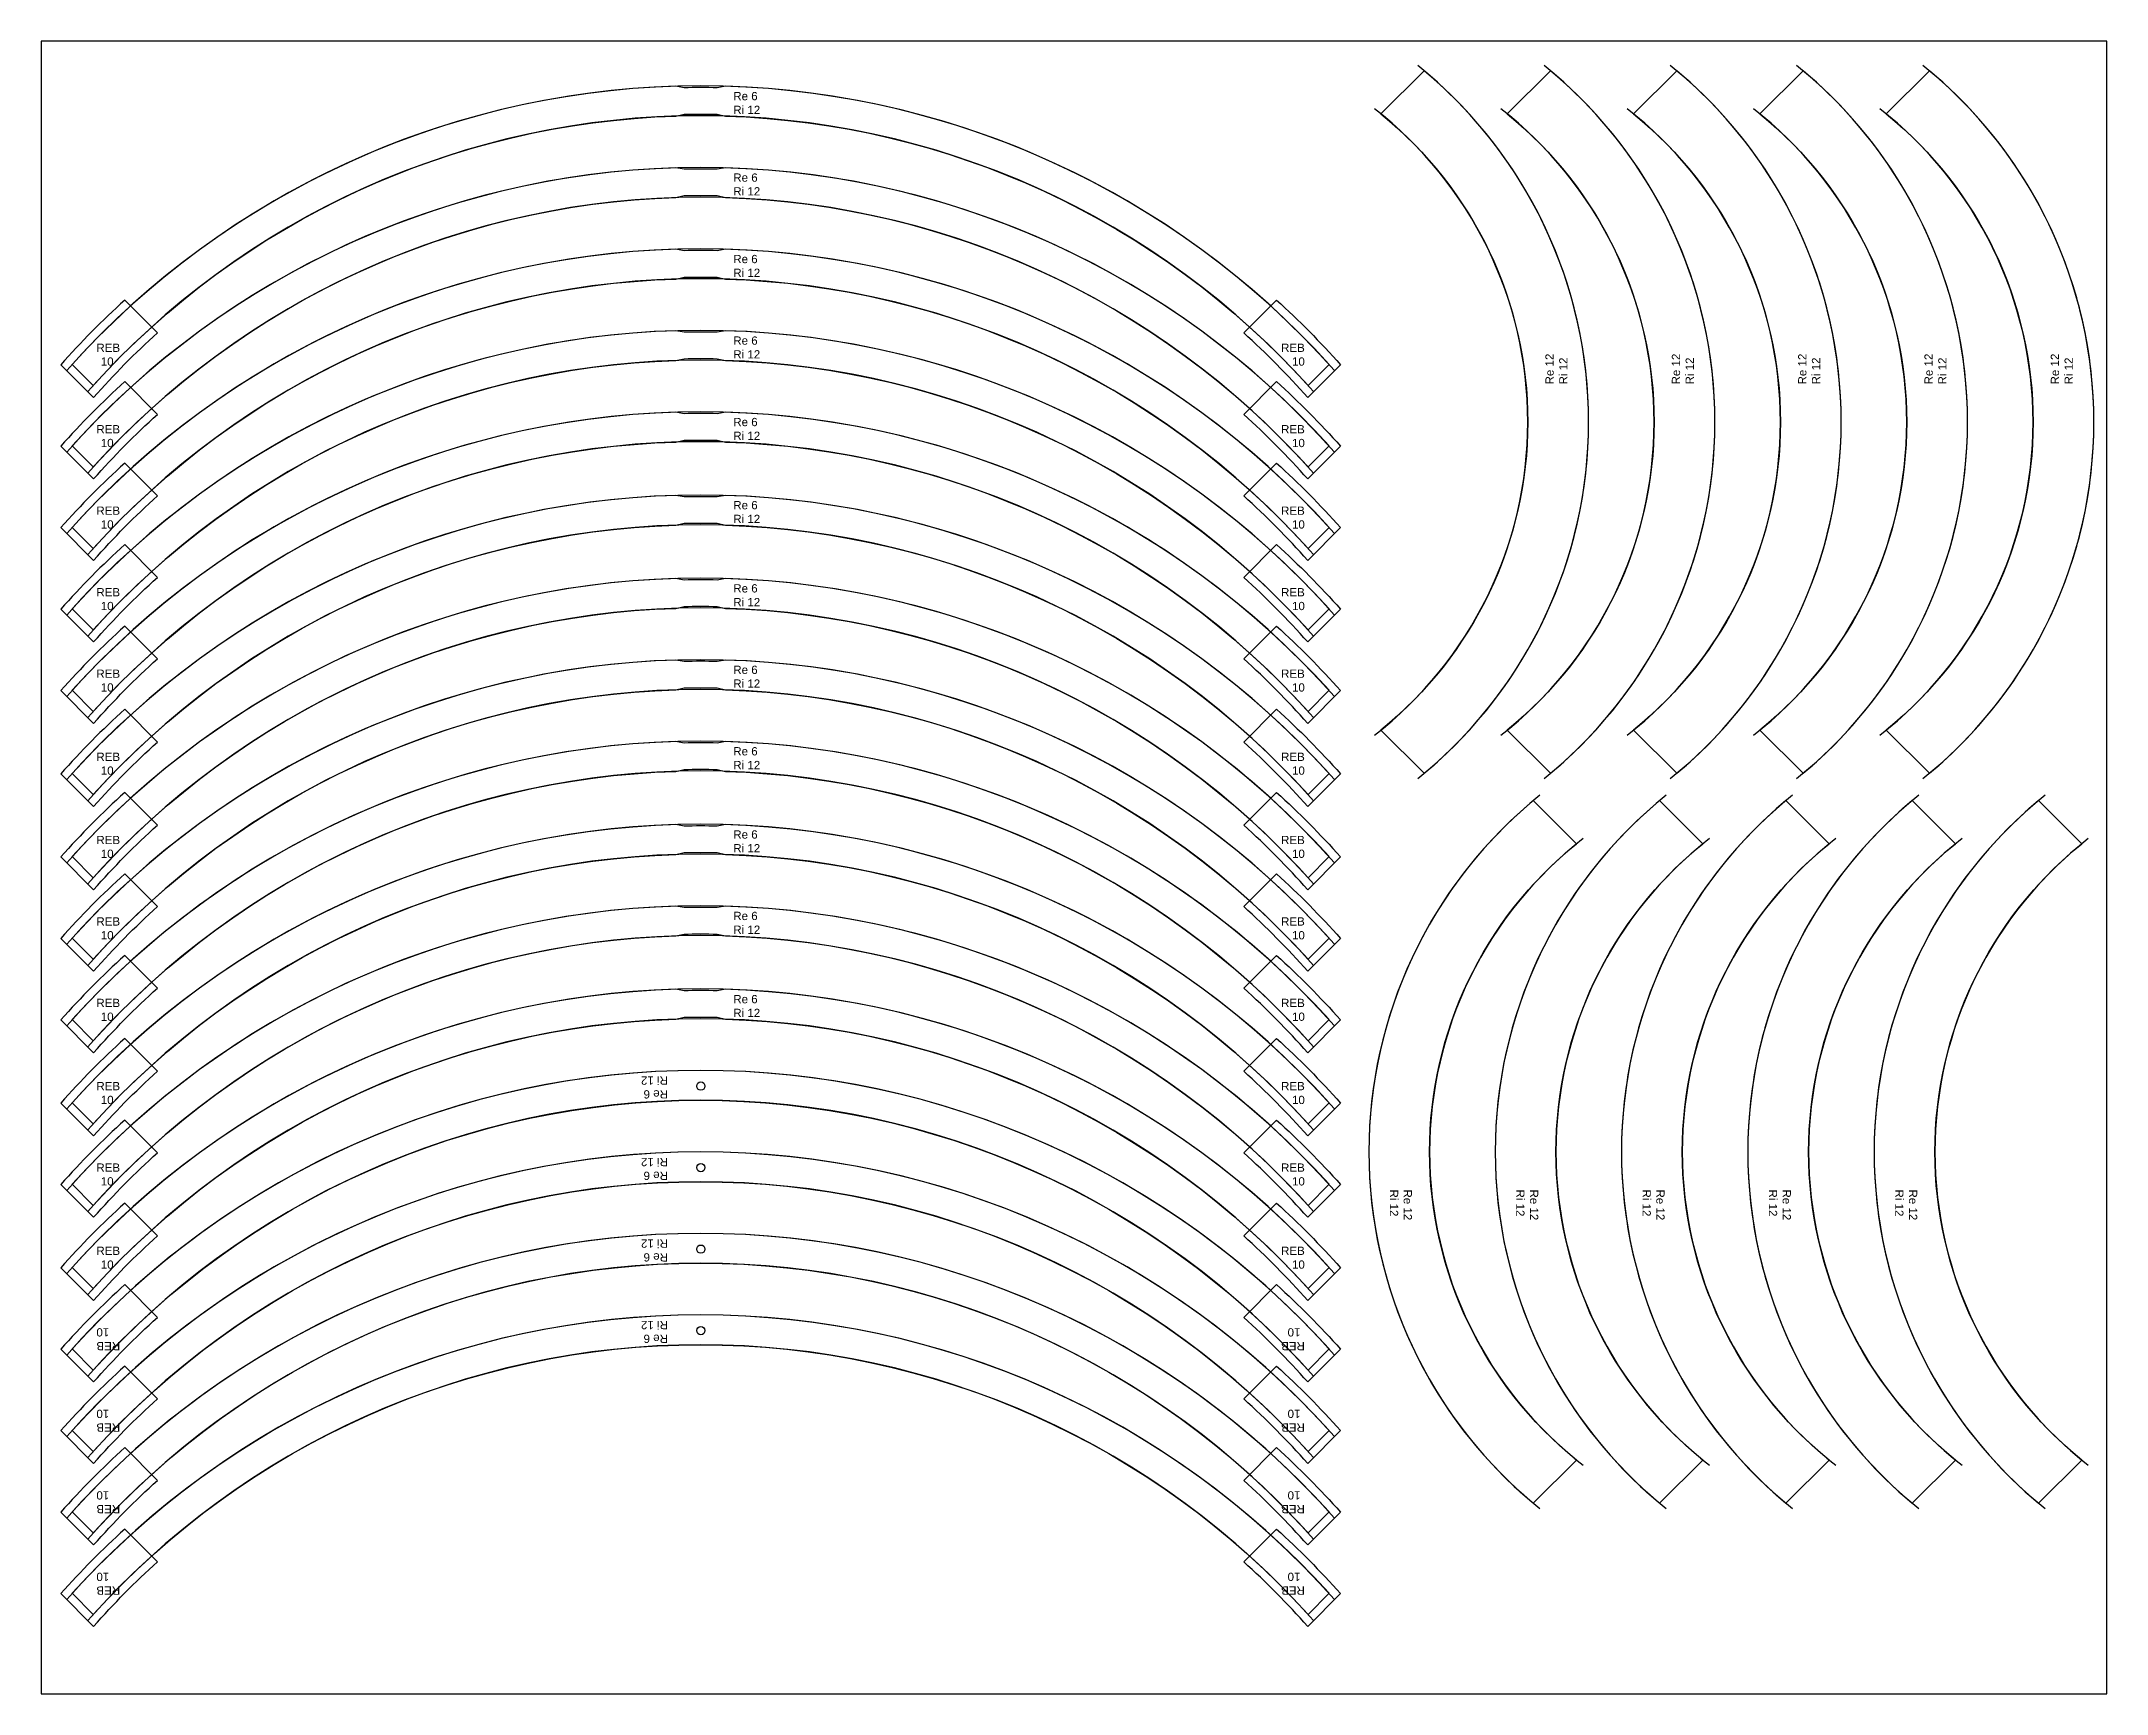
# Model space of a CAD drawing. Header units: millimetres. Extents: x 49709 to 52209, y 36727 to 38727.
import ezdxf

# ---------------------------------------------------------------- set-up
doc = ezdxf.new("R2010")
doc.units = ezdxf.units.MM
for name, color, linetype in [('13523079', 7, 'Continuous'), ('13827984', 7, 'Continuous'), ('Rebaixo', 6, 'Continuous')]:
    doc.layers.add(name, color=color, linetype=linetype)
doc.styles.get("Standard").update_dxf_attribs({"font": 'arial.ttf'})

msp = doc.modelspace()

# ---------------------------------------------------------------- linework, layer by layer
msp.add_lwpolyline([(49708.6, 36726.5), (52208.6, 36726.5), (52208.6, 38726.5), (49708.6, 38726.5)], close=True)
at = {"color": 1}
for centre, radius, start, end in [((51027.9, 38265.7), 553.6, 308.7777, 51.2223), ((51180.8, 38265.7), 553.6, 308.7777, 51.2223), ((51333.7, 38265.7), 553.6, 308.7777, 51.2223), ((51486.6, 38265.7), 553.6, 308.7777, 51.2223), ((51639.5, 38265.7), 553.6, 308.7777, 51.2223), ((51027.9, 38265.7), 480, 307.8192, 52.1808), ((51180.8, 38265.7), 480, 307.8192, 52.1808), ((51333.7, 38265.7), 480, 307.8192, 52.1808), ((51486.6, 38265.7), 480, 307.8192, 52.1808), ((51639.5, 38265.7), 480, 307.8192, 52.1808), ((51869.1, 37382.3), 553.6, 128.7777, 231.2223), ((52022, 37382.3), 553.6, 128.7777, 231.2223), ((52174.9, 37382.3), 553.6, 128.7777, 231.2223), ((52327.8, 37382.3), 553.6, 128.7777, 231.2223), ((52480.7, 37382.3), 553.6, 128.7777, 231.2223), ((51869.1, 37382.3), 480, 127.8192, 232.1808), ((52022, 37382.3), 480, 127.8192, 232.1808), ((52174.9, 37382.3), 480, 127.8192, 232.1808), ((52327.8, 37382.3), 480, 127.8192, 232.1808), ((52480.7, 37382.3), 480, 127.8192, 232.1808)]:
    msp.add_arc(centre, radius, start, end, dxfattribs=at)
for centre, radius, start, end in [((50506.7, 37645.5), 1027, 41.6508, 138.3492), ((50506.7, 37645.5), 991, 41.5289, 138.4711), ((50506.7, 37546.8), 1027, 41.6508, 138.3492), ((50506.7, 37546.8), 991, 41.5289, 138.4711), ((50506.7, 37448.2), 1027, 41.6508, 138.3492), ((50506.7, 37448.2), 991, 41.5289, 138.4711), ((50506.7, 37349.6), 1027, 41.6508, 138.3492), ((50506.7, 37349.6), 991, 41.5289, 138.4711), ((50506.7, 37250.9), 1027, 41.6508, 138.3492), ((50506.7, 37250.9), 991, 41.5289, 138.4711), ((50506.7, 37150.3), 1027, 41.6508, 138.3492), ((50506.7, 37150.3), 991, 41.5289, 138.4711), ((50506.7, 37049.7), 1027, 41.6508, 138.3492), ((50506.7, 37049.7), 991, 41.5289, 138.4711), ((50506.7, 36951), 1027, 41.6508, 138.3492), ((50506.7, 36951), 991, 41.5289, 138.4711), ((50506.7, 36852.4), 1027, 41.6508, 138.3492), ((50506.7, 36852.4), 991, 41.5289, 138.4711), ((50506.7, 36751.8), 1027, 41.6508, 138.3492), ((50506.7, 36751.8), 991, 41.5289, 138.4711), ((50506.7, 36653.1), 1027, 41.6508, 138.3492), ((50506.7, 36653.1), 991, 41.5289, 138.4711), ((50506.7, 36552.5), 1027, 41.6508, 138.3492), ((50506.7, 36552.5), 991, 41.5289, 138.4711), ((50506.7, 36453.9), 1027, 41.6508, 138.3492), ((50506.7, 36453.9), 991, 41.5289, 138.4711), ((50506.7, 36355.2), 1027, 41.6508, 138.3492), ((50506.7, 36355.2), 991, 41.5289, 138.4711), ((50506.7, 36256.6), 1027, 41.6508, 138.3492), ((50506.7, 36256.6), 991, 41.5289, 138.4711), ((50506.7, 36157.9), 1027, 41.6508, 138.3492), ((50506.7, 36157.9), 991, 41.5289, 138.4711)]:
    msp.add_arc(centre, radius, start, end)
at = {"layer": '13523079'}
for points in [[(51267.4, 38335.5, 0.203975), (50536.7, 38672.1), (50526.7, 38670.3, 0.009767), (50486.6, 38670.3), (50476.6, 38672.1, 0.203975), (49745.9, 38335.5), (49771.5, 38310, -0.204159), (50476.6, 38636), (50486.6, 38638.3, -0.010082), (50526.7, 38638.3), (50536.7, 38636, -0.204159), (51241.9, 38310)], [(51267.4, 38236.9, 0.203975), (50536.7, 38573.4), (50526.7, 38571.7, 0.009767), (50486.6, 38571.7), (50476.6, 38573.4, 0.203975), (49745.9, 38236.9), (49771.5, 38211.3, -0.204159), (50476.6, 38537.4), (50486.6, 38539.7, -0.010082), (50526.7, 38539.7), (50536.7, 38537.4, -0.204159), (51241.9, 38211.3)], [(51267.4, 38138.2, 0.203975), (50536.7, 38474.8), (50526.7, 38473.1, 0.009767), (50486.6, 38473.1), (50476.6, 38474.8, 0.203975), (49745.9, 38138.2), (49771.5, 38112.7, -0.204159), (50476.6, 38438.8), (50486.6, 38441, -0.010082), (50526.7, 38441), (50536.7, 38438.8, -0.204159), (51241.9, 38112.7)], [(51267.4, 38039.6, 0.203975), (50536.7, 38376.2), (50526.7, 38374.4, 0.009767), (50486.6, 38374.4), (50476.6, 38376.2, 0.203975), (49745.9, 38039.6), (49771.5, 38014.1, -0.204159), (50476.6, 38340.1), (50486.6, 38342.4, -0.010082), (50526.7, 38342.4), (50536.7, 38340.1, -0.204159), (51241.9, 38014.1)], [(51267.4, 37941, 0.203975), (50536.7, 38277.5), (50526.7, 38275.8, 0.009767), (50486.6, 38275.8), (50476.6, 38277.5, 0.203975), (49745.9, 37941), (49771.5, 37915.4, -0.204159), (50476.6, 38241.5), (50486.6, 38243.7, -0.010082), (50526.7, 38243.7), (50536.7, 38241.5, -0.204159), (51241.9, 37915.4)], [(51267.4, 37840.3, 0.203975), (50536.7, 38176.9), (50526.7, 38175.1, 0.009767), (50486.6, 38175.1), (50476.6, 38176.9, 0.203975), (49745.9, 37840.3), (49771.5, 37814.8, -0.204159), (50476.6, 38140.9), (50486.6, 38143.1, -0.010082), (50526.7, 38143.1), (50536.7, 38140.9, -0.204159), (51241.9, 37814.8)], [(51267.4, 37739.7, 0.203975), (50536.7, 38076.3), (50526.7, 38074.5, 0.009767), (50486.6, 38074.5), (50476.6, 38076.3, 0.203975), (49745.9, 37739.7), (49771.5, 37714.2, -0.204159), (50476.6, 38040.2), (50486.6, 38042.5, -0.010082), (50526.7, 38042.5), (50536.7, 38040.2, -0.204159), (51241.9, 37714.2)], [(51267.4, 37641, 0.203975), (50536.7, 37977.6), (50526.7, 37975.9, 0.009767), (50486.6, 37975.9), (50476.6, 37977.6, 0.203975), (49745.9, 37641), (49771.5, 37615.5, -0.204159), (50476.6, 37941.6), (50486.6, 37943.8, -0.010082), (50526.7, 37943.8), (50536.7, 37941.6, -0.204159), (51241.9, 37615.5)], [(51267.4, 37542.4, 0.203975), (50536.7, 37879), (50526.7, 37877.2, 0.009767), (50486.6, 37877.2), (50476.6, 37879, 0.203975), (49745.9, 37542.4), (49771.5, 37516.9, -0.204159), (50476.6, 37842.9), (50486.6, 37845.2, -0.010082), (50526.7, 37845.2), (50536.7, 37842.9, -0.204159), (51241.9, 37516.9)], [(51267.4, 37441.8, 0.203975), (50536.7, 37778.4), (50526.7, 37776.6, 0.009767), (50486.6, 37776.6), (50476.6, 37778.4, 0.203975), (49745.9, 37441.8), (49771.5, 37416.3, -0.204159), (50476.6, 37742.3), (50486.6, 37744.6, -0.010082), (50526.7, 37744.6), (50536.7, 37742.3, -0.204159), (51241.9, 37416.3)], [(51267.4, 37343.1, 0.203975), (50536.7, 37679.7), (50526.7, 37678, 0.009767), (50486.6, 37678), (50476.6, 37679.7, 0.203975), (49745.9, 37343.1), (49771.5, 37317.6, -0.204159), (50476.6, 37643.7), (50486.6, 37645.9, -0.010082), (50526.7, 37645.9), (50536.7, 37643.7, -0.204159), (51241.9, 37317.6)], [(51267.4, 37242.5, 0.203975), (50536.7, 37579.1), (50526.7, 37577.3, 0.009767), (50486.6, 37577.3), (50476.6, 37579.1, 0.203975), (49745.9, 37242.5), (49771.5, 37217, -0.204159), (50476.6, 37543), (50486.6, 37545.3, -0.010082), (50526.7, 37545.3), (50536.7, 37543, -0.204159), (51241.9, 37217)], [(51267.4, 37143.9, 0.44304), (49745.9, 37143.9), (49771.5, 37118.3, -0.4441), (51241.9, 37118.3)], [(51267.4, 37045.2, 0.44304), (49745.9, 37045.2), (49771.5, 37019.7, -0.4441), (51241.9, 37019.7)], [(51267.4, 36946.6, 0.44304), (49745.9, 36946.6), (49771.5, 36921.1, -0.4441), (51241.9, 36921.1)], [(51267.4, 36848, 0.44304), (49745.9, 36848), (49771.5, 36822.4, -0.4441), (51241.9, 36822.4)]]:
    msp.add_lwpolyline(points, format="xyb", close=True, dxfattribs=at)
for centre in [(50506.9, 37461.9), (50506.9, 37363.3), (50506.9, 37264.6), (50506.9, 37166)]:
    msp.add_circle(centre, 5, dxfattribs=at)
at = {"layer": '13827984', "color": 1}
for points in [[(51382.4, 38690.9), (51330.1, 38638.6, -0.476752), (51330.1, 37892.8), (51382.4, 37840.5, 0.468244)], [(51535.3, 38690.9), (51483, 38638.6, -0.476752), (51483, 37892.8), (51535.3, 37840.5, 0.468244)], [(51688.2, 38690.9), (51635.9, 38638.6, -0.476752), (51635.9, 37892.8), (51688.2, 37840.5, 0.468244)], [(51841.1, 38690.9), (51788.8, 38638.6, -0.476752), (51788.8, 37892.8), (51841.1, 37840.5, 0.468244)], [(51994, 38690.9), (51941.8, 38638.6, -0.476752), (51941.8, 37892.8), (51994, 37840.5, 0.468244)], [(51514.6, 36957.1), (51566.8, 37009.3, -0.476752), (51566.8, 37755.2), (51514.6, 37807.5, 0.468244)], [(51667.5, 36957.1), (51719.8, 37009.3, -0.476752), (51719.8, 37755.2), (51667.5, 37807.5, 0.468244)], [(51820.4, 36957.1), (51872.7, 37009.3, -0.476752), (51872.7, 37755.2), (51820.4, 37807.5, 0.468244)], [(51973.3, 36957.1), (52025.6, 37009.3, -0.476752), (52025.6, 37755.2), (51973.3, 37807.5, 0.468244)], [(52126.2, 36957.1), (52178.5, 37009.3, -0.476752), (52178.5, 37755.2), (52126.2, 37807.5, 0.468244)]]:
    msp.add_lwpolyline(points, format="xyb", close=True, dxfattribs=at)
at = {"layer": 'Rebaixo'}
for points in [[(49809.6, 38413.3, 0.026537), (49732.2, 38335.1), (49771.9, 38295.4, -0.028055), (49849.2, 38373.6)], [(51203.8, 38413.3, -0.026537), (51281.2, 38335.1), (51241.5, 38295.4, 0.028055), (51164.1, 38373.6)], [(49809.6, 38314.6, 0.026537), (49732.2, 38236.5), (49771.9, 38196.8, -0.028055), (49849.2, 38275)], [(51203.8, 38314.6, -0.026537), (51281.2, 38236.5), (51241.5, 38196.8, 0.028055), (51164.1, 38275)], [(49809.6, 38216, 0.026537), (49732.2, 38137.9), (49771.9, 38098.2, -0.028055), (49849.2, 38176.3)], [(51203.8, 38216, -0.026537), (51281.2, 38137.9), (51241.5, 38098.2, 0.028055), (51164.1, 38176.3)], [(49809.6, 38117.4, 0.026537), (49732.2, 38039.2), (49771.9, 37999.5, -0.028055), (49849.2, 38077.7)], [(51203.8, 38117.4, -0.026537), (51281.2, 38039.2), (51241.5, 37999.5, 0.028055), (51164.1, 38077.7)], [(49809.6, 38018.7, 0.026537), (49732.2, 37940.6), (49771.9, 37900.9, -0.028055), (49849.2, 37979.1)], [(51203.8, 38018.7, -0.026537), (51281.2, 37940.6), (51241.5, 37900.9, 0.028055), (51164.1, 37979.1)], [(49809.6, 37918.1, 0.026537), (49732.2, 37839.9), (49771.9, 37800.3, -0.028055), (49849.2, 37878.4)], [(51203.8, 37918.1, -0.026537), (51281.2, 37839.9), (51241.5, 37800.3, 0.028055), (51164.1, 37878.4)], [(49809.6, 37817.5, 0.026537), (49732.2, 37739.3), (49771.9, 37699.6, -0.028055), (49849.2, 37777.8)], [(51203.8, 37817.5, -0.026537), (51281.2, 37739.3), (51241.5, 37699.6, 0.028055), (51164.1, 37777.8)], [(49809.6, 37718.8, 0.026537), (49732.2, 37640.7), (49771.9, 37601, -0.028055), (49849.2, 37679.2)], [(51203.8, 37718.8, -0.026537), (51281.2, 37640.7), (51241.5, 37601, 0.028055), (51164.1, 37679.2)], [(49809.6, 37620.2, 0.026537), (49732.2, 37542), (49771.9, 37502.3, -0.028055), (49849.2, 37580.5)], [(51203.8, 37620.2, -0.026537), (51281.2, 37542), (51241.5, 37502.3, 0.028055), (51164.1, 37580.5)], [(49809.6, 37519.6, 0.026537), (49732.2, 37441.4), (49771.9, 37401.7, -0.028055), (49849.2, 37479.9)], [(51203.8, 37519.6, -0.026537), (51281.2, 37441.4), (51241.5, 37401.7, 0.028055), (51164.1, 37479.9)], [(49809.6, 37420.9, 0.026537), (49732.2, 37342.8), (49771.9, 37303.1, -0.028055), (49849.2, 37381.2)], [(51203.8, 37420.9, -0.026537), (51281.2, 37342.8), (51241.5, 37303.1, 0.028055), (51164.1, 37381.2)], [(49809.6, 37320.3, 0.026537), (49732.2, 37242.1), (49771.9, 37202.4, -0.028055), (49849.2, 37280.6)], [(51203.8, 37320.3, -0.026537), (51281.2, 37242.1), (51241.5, 37202.4, 0.028055), (51164.1, 37280.6)], [(49809.6, 37221.6, 0.026537), (49732.2, 37143.5), (49771.9, 37103.8, -0.028055), (49849.2, 37182)], [(51203.8, 37221.6, -0.026537), (51281.2, 37143.5), (51241.5, 37103.8, 0.028055), (51164.1, 37182)], [(49809.6, 37123, 0.026537), (49732.2, 37044.9), (49771.9, 37005.2, -0.028055), (49849.2, 37083.3)], [(51203.8, 37123, -0.026537), (51281.2, 37044.9), (51241.5, 37005.2, 0.028055), (51164.1, 37083.3)], [(49809.6, 37024.4, 0.026537), (49732.2, 36946.2), (49771.9, 36906.5, -0.028055), (49849.2, 36984.7)], [(51203.8, 37024.4, -0.026537), (51281.2, 36946.2), (51241.5, 36906.5, 0.028055), (51164.1, 36984.7)], [(49809.6, 36925.7, 0.026537), (49732.2, 36847.6), (49771.9, 36807.9, -0.028055), (49849.2, 36886.1)], [(51203.8, 36925.7, -0.026537), (51281.2, 36847.6), (51241.5, 36807.9, 0.028055), (51164.1, 36886.1)]]:
    msp.add_lwpolyline(points, format="xyb", close=True, dxfattribs=at)

# ---------------------------------------------------------------- texts
at = {"char_height": 10, "attachment_point": 1}
for insert in [(50546.2, 38665.2), (50546.2, 38566.6), (50546.2, 38468), (50546.2, 38369.3), (50546.2, 38270.7), (50546.2, 38170.1), (50546.2, 38069.4), (50546.2, 37970.8), (50546.2, 37872.2), (50546.2, 37771.5), (50546.2, 37672.9), (50546.2, 37572.2)]:
    msp.add_mtext_dynamic_manual_height_columns('Re 6\\PRi 12', width=44.328, gutter_width=12.5, heights=[0], dxfattribs=dict(at, insert=insert))
at = {"color": 1, "char_height": 10, "attachment_point": 7}
for insert, rotation in [((51555.9, 38311.2), 90), ((51708.9, 38311.2), 90), ((51861.8, 38311.2), 90), ((52014.7, 38311.2), 90), ((52167.6, 38311.2), 90), ((51341, 37336.8), 270), ((51493.9, 37336.8), 270), ((51646.8, 37336.8), 270), ((51799.7, 37336.8), 270), ((51952.6, 37336.8), 270)]:
    msp.add_mtext_dynamic_manual_height_columns('Re 12\\PRi 12', width=58.864, gutter_width=12.5, heights=[0], dxfattribs=dict(at, insert=insert, rotation=rotation))
at = {"char_height": 10, "attachment_point": 7, "rotation": 180}
for insert in [(50467.1, 37473.6), (50467.1, 37375), (50467.1, 37276.3), (50467.1, 37177.7)]:
    msp.add_mtext_dynamic_manual_height_columns('Re 6\\PRi 12', width=44.328, gutter_width=12.5, heights=[0], dxfattribs=dict(at, insert=insert))
at = {"layer": 'Rebaixo', "char_height": 10}
for s, insert, attachment_point in [('REB\\P{\\W1.369863; }10', (49775.3, 38360.6), 1), ('REB\\P10', (51238, 38360.6), 3), ('REB\\P{\\W1.369863; }10', (49775.3, 38262), 1), ('REB\\P10', (51238, 38262), 3), ('REB\\P{\\W1.369863; }10', (49775.3, 38163.4), 1), ('REB\\P10', (51238, 38163.4), 3), ('REB\\P{\\W1.369863; }10', (49775.3, 38064.7), 1), ('REB\\P10', (51238, 38064.7), 3), ('REB\\P{\\W1.369863; }10', (49775.3, 37966.1), 1), ('REB\\P10', (51238, 37966.1), 3), ('REB\\P{\\W1.369863; }10', (49775.3, 37865.5), 1), ('REB\\P10', (51238, 37865.5), 3), ('REB\\P{\\W1.369863; }10', (49775.3, 37764.8), 1), ('REB\\P10', (51238, 37764.8), 3), ('REB\\P{\\W1.369863; }10', (49775.3, 37666.2), 1), ('REB\\P10', (51238, 37666.2), 3), ('REB\\P{\\W1.369863; }10', (49775.3, 37567.6), 1), ('REB\\P10', (51238, 37567.6), 3), ('REB\\P{\\W1.369863; }10', (49775.3, 37466.9), 1), ('REB\\P10', (51238, 37466.9), 3), ('REB\\P{\\W1.369863; }10', (49775.3, 37368.3), 1), ('REB\\P10', (51238, 37368.3), 3), ('REB\\P{\\W1.369863; }10', (49775.3, 37267.6), 1), ('REB\\P10', (51238, 37267.6), 3)]:
    msp.add_mtext_dynamic_manual_height_columns(s, width=23.983, gutter_width=12.5, heights=[0], dxfattribs=dict(at, insert=insert, attachment_point=attachment_point))
at = {"layer": 'Rebaixo', "char_height": 10, "rotation": 180}
for s, insert, attachment_point in [('REB\\P10', (49775.3, 37169), 9), ('REB\\P{\\W1.369863; }10', (51238, 37169), 7), ('REB\\P10', (49775.3, 37070.4), 9), ('REB\\P{\\W1.369863; }10', (51238, 37070.4), 7), ('REB\\P10', (49775.3, 36971.7), 9), ('REB\\P{\\W1.369863; }10', (51238, 36971.7), 7), ('REB\\P10', (49775.3, 36873.1), 9), ('REB\\P{\\W1.369863; }10', (51238, 36873.1), 7)]:
    msp.add_mtext_dynamic_manual_height_columns(s, width=23.983, gutter_width=12.5, heights=[0], dxfattribs=dict(at, insert=insert, attachment_point=attachment_point))

doc.saveas('drawing.dxf')
